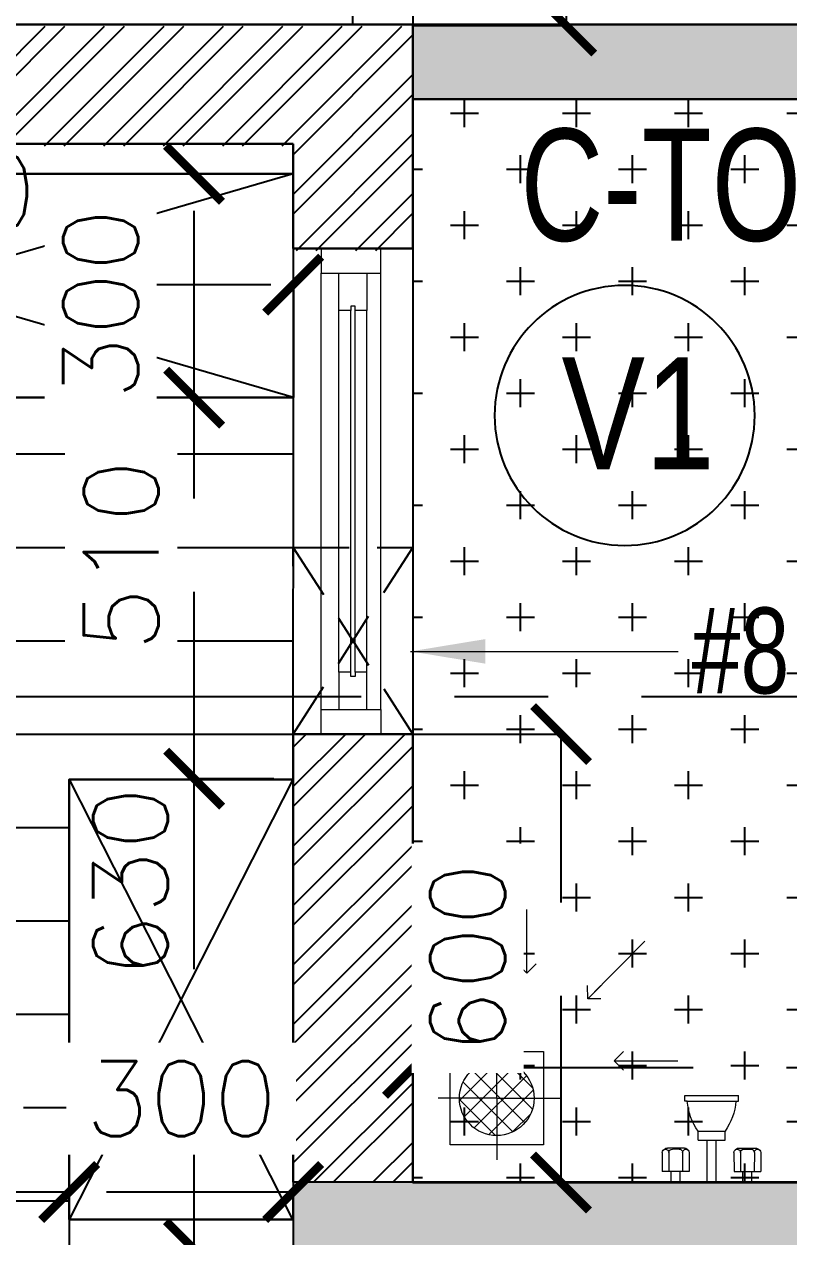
# Model space of a CAD drawing. Header units: millimetres. Extents: x 1180970 to 1231451, y -5737889 to -5695638.
# Drawn here: x 1199922 to 1200945, y -5707923 to -5706300 of the extents above; entities that cross this region are included whole.
import ezdxf
from ezdxf.enums import TextEntityAlignment as Align

# ---------------------------------------------------------------- set-up
doc = ezdxf.new("R2010")
doc.units = ezdxf.units.MM
doc.header["$LTSCALE"] = 1000
doc.header["$MEASUREMENT"] = 0
for name, pattern in [('2BHK-A - BACK$0$AUDIT_D_120904163729-0', [0]), ('2BHK-A - BACK$2$HIDDEN', [0.375, 0.25, -0.125]), ('AUDIT_D_120904163729-0', [0]), ('T8(T9 IS SIMILAR) - GROUND FLOOR - DIMENSION & TEXTING$0$HIDDEN', [0.375, 0.25, -0.125]), ('T8_REFUGE COLUMNS$0$CENTER2', [1.125, 0.75, -0.125, 0.125, -0.125])]:
    doc.linetypes.add(name, pattern=pattern)
doc.layers.get('0').update_dxf_attribs({"linetype": 'AUDIT_D_120904163729-0'})
for name, color, linetype in [('2BHK-A - BACK$0$A-DOOR-FULL', 2, 'Continuous'), ('2BHK-A - BACK$0$A-HATCH -160', 251, '2BHK-A - BACK$0$AUDIT_D_120904163729-0'), ('2BHK-A - BACK$1$A-TOI SUNK 50MM', 8, 'Continuous'), ('2BHK-A - BACK$1$CUT-OUT', 49, 'Continuous'), ('T8(T9 IS SIMILAR) - GROUND FLOOR - DIMENSION & TEXTING$0$A-DIMENSIONS', 2, 'T8(T9 IS SIMILAR) - GROUND FLOOR - DIMENSION & TEXTING$0$HIDDEN'), ('T8(T9 IS SIMILAR) - GROUND FLOOR - DIMENSION & TEXTING$0$a-window-no', 125, 'Continuous'), ('T8_REFUGE COLUMNS$0$A-CENTERLINE', 193, 'T8_REFUGE COLUMNS$0$CENTER2'), ('T8_REFUGE COLUMNS$0$A-RCC COLS', 3, 'Continuous')]:
    doc.layers.add(name, color=color, linetype=linetype)
for name, color, linetype, lineweight in [('2BHK-A - BACK$1$A-WALL- 160', 6, 'Continuous', 30), ('2BHK-A - BACK$1$Ventilator', 5, 'Continuous', 0), ('2BHK-A - BACK$2$a-TOI-fixtures', 251, 'Continuous', 0), ('T8(T9 IS SIMILAR) - GROUND FLOOR - DIMENSION & TEXTING$0$a-Text', 4, 'Continuous', 0), ('T8(T9 IS SIMILAR) - GROUND FLOOR - DIMENSION & TEXTING$0$R0-18-10-2014-T1-1st Podium Floor Plan$0$Text', 2, 'Continuous', 0), ('T8(T9 IS SIMILAR) - GROUND FLOOR$0$D&W', 8, 'Continuous', 25)]:
    doc.layers.add(name, color=color, linetype=linetype, lineweight=lineweight)
doc.layers.add('T8_REFUGE COLUMNS$0$COL-HATCH', color=7, linetype='Continuous', lineweight=25, true_color=0xa3a3a3)
doc.styles.add('2BHK-A - BACK$1$Romans 1', font='romans.shx', dxfattribs={"height": 100})
doc.styles.add('T8(T9 IS SIMILAR) - GROUND FLOOR - DIMENSION & TEXTING$0$ARIAL ARROW', font='swisscl.ttf')
doc.styles.add('T8(T9 IS SIMILAR) - GROUND FLOOR - DIMENSION & TEXTING$0$LODHA STANDERD', font='sanss___.ttf')
doc.styles.add('T8(T9 IS SIMILAR) - GROUND FLOOR - DIMENSION & TEXTING$0$Romans 1', font='romans.shx', dxfattribs={"height": 100})
doc.styles.add('T8(T9 IS SIMILAR) - GROUND FLOOR - DIMENSION & TEXTING$0$Tahoma', font='tahoma.ttf')
doc.dimstyles.new('2BHK-A - BACK$1$ALPINE S', dxfattribs={"dimscale": 0, "dimtxt": 100, "dimasz": 75, "dimexe": 0, "dimexo": 0, "dimgap": 75, "dimtad": 1, "dimdec": 0, "dimzin": 0, "dimdsep": 46, "dimtxsty": '2BHK-A - BACK$1$Romans 1', "dimblk": '2BHK-A - BACK$1$_ArchTick', "dimcen": 0.09, "dimclrd": 256, "dimclre": 256, "dimclrt": 7, "dimadec": 0, "dimazin": 0, "dimtfac": 1, "dimtdec": 0, "dimtofl": 0, "dimtmove": 1, "dimatfit": 0, "dimldrblk": '2BHK-A - BACK$1$_Open90', "dimfxl": 1, "dimtolj": 1, "dimtzin": 0, "dimarcsym": 0})
doc.dimstyles.new('T8(T9 IS SIMILAR) - GROUND FLOOR - DIMENSION & TEXTING$0$ALPINE S', dxfattribs={"dimscale": 0, "dimtxt": 100, "dimasz": 75, "dimexe": 0, "dimexo": 0, "dimgap": 75, "dimtad": 1, "dimdec": 0, "dimzin": 0, "dimdsep": 46, "dimtxsty": 'T8(T9 IS SIMILAR) - GROUND FLOOR - DIMENSION & TEXTING$0$Romans 1', "dimblk": 'T8(T9 IS SIMILAR) - GROUND FLOOR - DIMENSION & TEXTING$0$_ArchTick', "dimcen": 0.09, "dimclrd": 256, "dimclre": 256, "dimclrt": 7, "dimadec": 0, "dimazin": 0, "dimtfac": 1, "dimtdec": 0, "dimtofl": 0, "dimtmove": 1, "dimatfit": 0, "dimldrblk": 'T8(T9 IS SIMILAR) - GROUND FLOOR - DIMENSION & TEXTING$0$_Open90', "dimfxl": 1, "dimtolj": 1, "dimtzin": 0, "dimarcsym": 0})
doc.dimstyles.new('T8(T9 IS SIMILAR) - GROUND FLOOR - DIMENSION & TEXTING$0$SAMATA STD', dxfattribs={"dimtxt": 100, "dimasz": 50, "dimexe": 50, "dimexo": 50, "dimgap": 10, "dimtad": 0, "dimdec": 0, "dimrnd": 5, "dimzin": 0, "dimdsep": 46, "dimtxsty": 'T8(T9 IS SIMILAR) - GROUND FLOOR - DIMENSION & TEXTING$0$Tahoma', "dimblk": 'T8(T9 IS SIMILAR) - GROUND FLOOR - DIMENSION & TEXTING$0$_Origin2', "dimcen": -50, "dimdle": 50, "dimclrd": 7, "dimclre": 7, "dimclrt": 7, "dimadec": 0, "dimazin": 0, "dimtfac": 1, "dimtdec": 0, "dimtmove": 1, "dimatfit": 3, "dimfxl": 150, "dimtfill": 1, "dimtolj": 1, "dimtzin": 0, "dimlwd": -1, "dimlwe": -1, "dimarcsym": 0})

# ---------------------------------------------------------------- blocks, each defined once
blk = doc.blocks.new('*U132')
for points in [[(0, 0), (0, 820), (-30, 820), (-30, 0)], [(-860, 0), (-820, 0), (-820, -30), (-810, -30), (-810, -80), (-860, -80)], [(40, 0), (0, 0), (0, -30), (-10, -30), (-10, -80), (40, -80)]]:
    blk.add_lwpolyline(points, close=True)
at = {"color": 0, "linetype": 'ByBlock', "ltscale": 0.25}
blk.add_arc((1.2, -0.5), 821.2, 92.373, 179.9653, dxfattribs=at)
blk = doc.blocks.new('2BHK-A - BACK$1$V1')
at = {"layer": '2BHK-A - BACK$1$Ventilator'}
for p, q in [((1139453.9, -5700057.1), (1140103.9, -5700057.1)), ((1139453.9, -5700217.1), (1140103.9, -5700217.1))]:
    blk.add_line(p, q, dxfattribs=at)
at = {"layer": '2BHK-A - BACK$1$Ventilator', "color": 8}
for p, q in [((1139486.9, -5700094.6), (1140070.9, -5700094.6)), ((1139536.9, -5700118.3), (1140020.9, -5700118.3)), ((1139536.9, -5700155.8), (1140020.9, -5700155.8)), ((1139486.9, -5700174.6), (1140070.9, -5700174.6))]:
    blk.add_line(p, q, dxfattribs=at)
at = {"layer": '2BHK-A - BACK$1$Ventilator', "color": 5}
for p, q in [((1139536.9, -5700134.1), (1140020.9, -5700134.1)), ((1139536.9, -5700140.1), (1140020.9, -5700140.1))]:
    blk.add_line(p, q, dxfattribs=at)
at = {"layer": '2BHK-A - BACK$1$Ventilator', "color": 4}
for points in [[(1139453.9, -5700094.6), (1139486.9, -5700094.6), (1139486.9, -5700174.6), (1139453.9, -5700174.6)], [(1140103.9, -5700094.6), (1140070.9, -5700094.6), (1140070.9, -5700174.6), (1140103.9, -5700174.6)], [(1139536.9, -5700134.1), (1139536.9, -5700118.3), (1139486.9, -5700118.3), (1139486.9, -5700155.8), (1139536.9, -5700155.8), (1139536.9, -5700140.1), (1139530.9, -5700140.1), (1139530.9, -5700134.1)], [(1140020.9, -5700134.1), (1140020.9, -5700118.3), (1140070.9, -5700118.3), (1140070.9, -5700155.8), (1140020.9, -5700155.8), (1140020.9, -5700140.1), (1140026.9, -5700140.1), (1140026.9, -5700134.1)]]:
    blk.add_lwpolyline(points, close=True, dxfattribs=at)
blk = doc.blocks.new('2BHK-A - BACK$1$Type-A-First Floor Plan-bottom-up$0$FLOOR TRAP-flat-6')
at = {"layer": '2BHK-A - BACK$2$a-TOI-fixtures'}
h = blk.add_hatch(dxfattribs=at)
h.set_pattern_fill('ACET-2D-_USER', color=256, scale=20, angle=45, style=0, double=1, pattern_type=0)
h.set_pattern_definition([(45, (-789896.981, 5385770.066), (-14.142135624, 14.142135624), []), (135, (-789896.981, 5385770.066), (-14.142135624, -14.142135624), [])])
edge = h.paths.add_edge_path()
edge.add_arc((150, 150), 50, 0, 360)
for q in [(150, 228.6), (67.6, 150), (237.4, 150), (150, 63.6)]:
    blk.add_line((150, 150), q, dxfattribs=at)
blk.add_lwpolyline([(87.5, 212.5), (212.5, 212.5), (212.5, 87.5), (87.5, 87.5)], close=True, dxfattribs=at)
blk.add_circle((150, 150), 50, dxfattribs=at)
blk = doc.blocks.new('2BHK-A - BACK$1$_ArchTick')
at = {"color": 0, "linetype": 'ByBlock', "const_width": 0.15}
blk.add_lwpolyline([(-0.5, -0.5), (0.5, 0.5)], dxfattribs=at)
blk = doc.blocks.new('2BHK-A - BACK$1$_Open90')
at = {"color": 0, "linetype": 'ByBlock', "lineweight": -2}
for p, q in [((0, 0), (-1, 0)), ((-0.5, 0.5), (0, 0)), ((0, 0), (-0.5, -0.5))]:
    blk.add_line(p, q, dxfattribs=at)
blk = doc.blocks.new('2BHK-A - BACK$1$SH-flat-2')
at = {"color": 0}
for p, q in [((14.6, 30), (14.7, 66)), ((39.9, 65.9), (14.7, 66)), ((0.1, 54), (14.6, 54)), ((39.8, 57.2), (14.6, 57.2)), ((44.6, 43), (44.6, 52.2)), ((45.9, 36.2), (45.9, 59)), ((0.1, 42), (14.6, 42)), ((39.7, 38.7), (14.5, 38.7)), ((43.4, 31.6), (44.7, 33.1)), ((108.5, 35.8), (116.3, 35.8)), ((108.5, 32.4), (108.5, 35.8)), ((116.2, -36.2), (116.3, 35.8)), ((39.8, 29.9), (14.6, 30)), ((56.2, -18.1), (56.3, 17.9)), ((56.3, 17.9), (68.3, 17.9)), ((68.2, -18.1), (68.3, 17.9)), ((108.4, -32.8), (108.5, 32.4)), ((0, -6), (0, 6)), ((0, 6), (56.3, 5.9)), ((0, -6), (56.3, -6.1)), ((14.5, -30), (14.4, -66)), ((39.7, -30.1), (14.5, -30)), ((43.3, -31.7), (44.6, -33.3)), ((56.2, -18.1), (68.2, -18.1)), ((-0.1, -42), (14.4, -42)), ((39.6, -38.8), (14.4, -38.8)), ((44.4, -43.2), (44.4, -52.4)), ((45.7, -36.4), (45.7, -59.2)), ((108.4, -32.8), (108.4, -36.2)), ((108.4, -36.2), (116.2, -36.2)), ((-0.1, -54), (14.4, -54)), ((39.5, -57.3), (14.3, -57.3)), ((39.6, -66.1), (14.4, -66))]:
    blk.add_line(p, q, dxfattribs=at)
for centre, radius, start, end in [((39.9, 61.1), 4.8, 359.8776, 89.8776), ((39.8, 62), 4.8, 269.8776, 359.8776), ((39.8, 52.2), 4.8, 359.8776, 89.8776), ((41.1, 59), 4.8, 359.8776, 46.4449), ((39.8, 43.5), 4.8, 269.8776, 359.8776), ((39.7, 33.9), 4.8, 359.8776, 89.8776), ((39.8, 34.7), 4.8, 269.8776, 359.8776), ((41.1, 36.2), 4.8, 319.2258, 359.8776), ((114.8, -47.9), 80.5, 94.4595, 125.2375), ((39.7, -34.9), 4.8, 359.8776, 89.8776), ((115, 47.4), 80.5, 234.5177, 265.2957), ((39.6, -34), 4.8, 269.8776, 359.8776), ((39.6, -43.6), 4.8, 359.8776, 89.8776), ((40.9, -36.4), 4.8, 359.8776, 40.5294), ((39.5, -52.4), 4.8, 269.8776, 359.8776), ((39.5, -62.1), 4.8, 359.8776, 89.8776), ((39.6, -61.3), 4.8, 269.8776, 359.8776), ((40.9, -59.2), 4.8, 313.3103, 359.8776)]:
    blk.add_arc(centre, radius, start, end, dxfattribs=at)
blk = doc.blocks.new('T8_REFUGE COLUMNS')
at = {"layer": 'T8_REFUGE COLUMNS$0$COL-HATCH', "linetype": 'ByBlock'}
h = blk.add_hatch(color=256, dxfattribs=at)
h.dxf.hatch_style = 1
h.paths.add_polyline_path([(1200282, -5708099.9), (1201792, -5708099.9), (1201792, -5707849.9), (1200282, -5707849.9)])
at = {"layer": 'T8_REFUGE COLUMNS$0$A-CENTERLINE'}
blk.add_line((1217248.2, -5707199.9), (1182156.9, -5707199.9), dxfattribs=at)
at = {"layer": 'T8_REFUGE COLUMNS$0$A-RCC COLS', "linetype": 'ByBlock'}
blk.add_lwpolyline([(1200282, -5708099.9), (1201792, -5708099.9), (1201792, -5707849.9), (1200282, -5707849.9)], close=True, dxfattribs=at)
blk = doc.blocks.new('T8(T9 IS SIMILAR) - GROUND FLOOR - DIMENSION & TEXTING$0$_ArchTick')
at = {"color": 0, "linetype": 'ByBlock', "const_width": 0.15}
blk.add_lwpolyline([(-0.5, -0.5), (0.5, 0.5)], dxfattribs=at)
blk = doc.blocks.new('*D665')
at = {"layer": 'T8(T9 IS SIMILAR) - GROUND FLOOR - DIMENSION & TEXTING$0$A-DIMENSIONS', "linetype": 'T8(T9 IS SIMILAR) - GROUND FLOOR - DIMENSION & TEXTING$0$HIDDEN', "lineweight": -2, "transparency": 16777216}
for p, q in [((1199252.4, -5706571.4), (1199252.4, -5706648.2)), ((1200282.2, -5706571.4), (1200282.2, -5706648.2))]:
    blk.add_line(p, q, dxfattribs=at)
at = {"layer": 'T8(T9 IS SIMILAR) - GROUND FLOOR - DIMENSION & TEXTING$0$A-DIMENSIONS', "lineweight": -2, "transparency": 16777216}
blk.add_line((1199252.4, -5706648.2), (1200282.2, -5706648.2), dxfattribs=at)
at = {"layer": 'T8(T9 IS SIMILAR) - GROUND FLOOR - DIMENSION & TEXTING$0$A-DIMENSIONS', "linetype": 'ByBlock', "lineweight": -2, "transparency": 16777216, "xscale": 75, "yscale": 75, "zscale": 75, "rotation": 180}
blk.add_blockref('T8(T9 IS SIMILAR) - GROUND FLOOR - DIMENSION & TEXTING$0$_ArchTick', (1199252.4, -5706648.2), dxfattribs=at)
at = {"layer": 'T8(T9 IS SIMILAR) - GROUND FLOOR - DIMENSION & TEXTING$0$A-DIMENSIONS', "linetype": 'ByBlock', "lineweight": -2, "transparency": 16777216, "xscale": 75, "yscale": 75, "zscale": 75}
blk.add_blockref('T8(T9 IS SIMILAR) - GROUND FLOOR - DIMENSION & TEXTING$0$_ArchTick', (1200282.2, -5706648.2), dxfattribs=at)
at = {"layer": 'T8(T9 IS SIMILAR) - GROUND FLOOR - DIMENSION & TEXTING$0$A-DIMENSIONS', "color": 7, "linetype": 'ByBlock', "transparency": 16777216, "insert": (1199767.3, -5706523.2), "char_height": 100, "attachment_point": 5, "style": 'T8(T9 IS SIMILAR) - GROUND FLOOR - DIMENSION & TEXTING$0$Romans 1'}
blk.add_mtext('\\A1;1030', dxfattribs=at)
blk = doc.blocks.new('T8(T9 IS SIMILAR) - GROUND FLOOR - DIMENSION & TEXTING$0$_Open90')
at = {"color": 0, "linetype": 'ByBlock', "lineweight": -2}
for p, q in [((-0.5, 0.5), (0, 0)), ((0, 0), (-1, 0)), ((0, 0), (-0.5, -0.5))]:
    blk.add_line(p, q, dxfattribs=at)
blk = doc.blocks.new('*D667')
at = {"layer": 'T8(T9 IS SIMILAR) - GROUND FLOOR - DIMENSION & TEXTING$0$A-DIMENSIONS', "linetype": 'T8(T9 IS SIMILAR) - GROUND FLOOR - DIMENSION & TEXTING$0$HIDDEN', "lineweight": -2, "transparency": 16777216}
for p, q in [((1200442.2, -5705301.3), (1200647.5, -5705301.3)), ((1200442.2, -5706301.3), (1200647.5, -5706301.3))]:
    blk.add_line(p, q, dxfattribs=at)
at = {"layer": 'T8(T9 IS SIMILAR) - GROUND FLOOR - DIMENSION & TEXTING$0$A-DIMENSIONS', "lineweight": -2, "transparency": 16777216}
blk.add_line((1200647.5, -5705301.3), (1200647.5, -5706301.3), dxfattribs=at)
at = {"layer": 'T8(T9 IS SIMILAR) - GROUND FLOOR - DIMENSION & TEXTING$0$A-DIMENSIONS', "linetype": 'ByBlock', "lineweight": -2, "transparency": 16777216, "xscale": 75, "yscale": 75, "zscale": 75}
for p, rotation in [((1200647.5, -5705301.3), 90), ((1200647.5, -5706301.3), 270)]:
    blk.add_blockref('T8(T9 IS SIMILAR) - GROUND FLOOR - DIMENSION & TEXTING$0$_ArchTick', p, dxfattribs=dict(at, rotation=rotation))
at = {"layer": 'T8(T9 IS SIMILAR) - GROUND FLOOR - DIMENSION & TEXTING$0$A-DIMENSIONS', "color": 7, "linetype": 'ByBlock', "transparency": 16777216, "insert": (1200522.5, -5705801.3), "char_height": 100, "attachment_point": 5, "rotation": 90, "style": 'T8(T9 IS SIMILAR) - GROUND FLOOR - DIMENSION & TEXTING$0$Romans 1'}
blk.add_mtext('\\A1;1000', dxfattribs=at)
blk = doc.blocks.new('*D594')
at = {"layer": 'T8(T9 IS SIMILAR) - GROUND FLOOR - DIMENSION & TEXTING$0$A-DIMENSIONS', "linetype": 'T8(T9 IS SIMILAR) - GROUND FLOOR - DIMENSION & TEXTING$0$HIDDEN', "lineweight": -2, "transparency": 16777216}
for p, q in [((1200442.5, -5707601.9), (1200442.5, -5707696.7)), ((1202692.3, -5707601.9), (1202692.3, -5707696.7))]:
    blk.add_line(p, q, dxfattribs=at)
at = {"layer": 'T8(T9 IS SIMILAR) - GROUND FLOOR - DIMENSION & TEXTING$0$A-DIMENSIONS', "lineweight": -2, "transparency": 16777216}
blk.add_line((1202692.3, -5707696.7), (1200442.5, -5707696.7), dxfattribs=at)
at = {"layer": 'T8(T9 IS SIMILAR) - GROUND FLOOR - DIMENSION & TEXTING$0$A-DIMENSIONS', "linetype": 'ByBlock', "lineweight": -2, "transparency": 16777216, "xscale": 75, "yscale": 75, "zscale": 75, "rotation": 180}
blk.add_blockref('T8(T9 IS SIMILAR) - GROUND FLOOR - DIMENSION & TEXTING$0$_ArchTick', (1200442.5, -5707696.7), dxfattribs=at)
at = {"layer": 'T8(T9 IS SIMILAR) - GROUND FLOOR - DIMENSION & TEXTING$0$A-DIMENSIONS', "linetype": 'ByBlock', "lineweight": -2, "transparency": 16777216, "xscale": 75, "yscale": 75, "zscale": 75}
blk.add_blockref('T8(T9 IS SIMILAR) - GROUND FLOOR - DIMENSION & TEXTING$0$_ArchTick', (1202692.3, -5707696.7), dxfattribs=at)
at = {"layer": 'T8(T9 IS SIMILAR) - GROUND FLOOR - DIMENSION & TEXTING$0$A-DIMENSIONS', "color": 7, "linetype": 'ByBlock', "transparency": 16777216, "insert": (1201567.4, -5707571.7), "char_height": 100, "attachment_point": 5, "style": 'T8(T9 IS SIMILAR) - GROUND FLOOR - DIMENSION & TEXTING$0$Romans 1'}
blk.add_mtext('\\A1;2250', dxfattribs=at)
blk = doc.blocks.new('T8(T9 IS SIMILAR) - GROUND FLOOR - DIMENSION & TEXTING$0$WINDOW TAG')
at = {"layer": 'T8(T9 IS SIMILAR) - GROUND FLOOR - DIMENSION & TEXTING$0$a-window-no'}
blk.add_circle((0, 0), 174.1, dxfattribs=at)
at = {"layer": 'T8(T9 IS SIMILAR) - GROUND FLOOR - DIMENSION & TEXTING$0$a-window-no', "style": 'T8(T9 IS SIMILAR) - GROUND FLOOR - DIMENSION & TEXTING$0$LODHA STANDERD'}
blk.add_attdef('WINDOW', text='', height=150, dxfattribs=at).set_placement((11.3, 2.8), align=Align.MIDDLE_CENTER)
blk = doc.blocks.new('*D400')
at = {"layer": 'T8(T9 IS SIMILAR) - GROUND FLOOR - DIMENSION & TEXTING$0$A-DIMENSIONS', "linetype": 'T8(T9 IS SIMILAR) - GROUND FLOOR - DIMENSION & TEXTING$0$HIDDEN', "lineweight": -2, "transparency": 16777216}
for p, q in [((1200256.4, -5707309.6), (1200149.5, -5707309.6)), ((1200282.1, -5707939.6), (1200149.5, -5707939.6))]:
    blk.add_line(p, q, dxfattribs=at)
at = {"layer": 'T8(T9 IS SIMILAR) - GROUND FLOOR - DIMENSION & TEXTING$0$A-DIMENSIONS', "lineweight": -2, "transparency": 16777216}
blk.add_line((1200149.5, -5707939.6), (1200149.5, -5707309.6), dxfattribs=at)
at = {"layer": 'T8(T9 IS SIMILAR) - GROUND FLOOR - DIMENSION & TEXTING$0$A-DIMENSIONS', "linetype": 'ByBlock', "lineweight": -2, "transparency": 16777216, "xscale": 75, "yscale": 75, "zscale": 75}
for p, rotation in [((1200149.5, -5707309.6), 90), ((1200149.5, -5707939.6), 270)]:
    blk.add_blockref('T8(T9 IS SIMILAR) - GROUND FLOOR - DIMENSION & TEXTING$0$_ArchTick', p, dxfattribs=dict(at, rotation=rotation))
at = {"layer": 'T8(T9 IS SIMILAR) - GROUND FLOOR - DIMENSION & TEXTING$0$A-DIMENSIONS', "color": 7, "linetype": 'ByBlock', "transparency": 16777216, "insert": (1200064.5, -5707448.4), "char_height": 100, "attachment_point": 5, "rotation": 90, "style": 'T8(T9 IS SIMILAR) - GROUND FLOOR - DIMENSION & TEXTING$0$Romans 1'}
blk.add_mtext('\\A1;630', dxfattribs=at)
blk = doc.blocks.new('*D401')
at = {"layer": 'T8(T9 IS SIMILAR) - GROUND FLOOR - DIMENSION & TEXTING$0$A-DIMENSIONS', "linetype": 'T8(T9 IS SIMILAR) - GROUND FLOOR - DIMENSION & TEXTING$0$HIDDEN', "lineweight": -2, "transparency": 16777216}
for p, q in [((1200256.4, -5706799.5), (1200149.5, -5706799.5)), ((1200256.4, -5707309.6), (1200149.5, -5707309.6))]:
    blk.add_line(p, q, dxfattribs=at)
at = {"layer": 'T8(T9 IS SIMILAR) - GROUND FLOOR - DIMENSION & TEXTING$0$A-DIMENSIONS', "lineweight": -2, "transparency": 16777216}
blk.add_line((1200149.5, -5707309.6), (1200149.5, -5706799.5), dxfattribs=at)
at = {"layer": 'T8(T9 IS SIMILAR) - GROUND FLOOR - DIMENSION & TEXTING$0$A-DIMENSIONS', "linetype": 'ByBlock', "lineweight": -2, "transparency": 16777216, "xscale": 75, "yscale": 75, "zscale": 75}
for p, rotation in [((1200149.5, -5706799.5), 90), ((1200149.5, -5707309.6), 270)]:
    blk.add_blockref('T8(T9 IS SIMILAR) - GROUND FLOOR - DIMENSION & TEXTING$0$_ArchTick', p, dxfattribs=dict(at, rotation=rotation))
at = {"layer": 'T8(T9 IS SIMILAR) - GROUND FLOOR - DIMENSION & TEXTING$0$A-DIMENSIONS', "color": 7, "linetype": 'ByBlock', "transparency": 16777216, "insert": (1200051.9, -5707010.5), "char_height": 100, "attachment_point": 5, "rotation": 90, "style": 'T8(T9 IS SIMILAR) - GROUND FLOOR - DIMENSION & TEXTING$0$Romans 1', "bg_fill": 3, "box_fill_scale": 1.25, "bg_fill_color": 256, "bg_fill_true_color": 13158600, "bg_fill_transparency": 0}
blk.add_mtext('\\A1;510', dxfattribs=at)
blk = doc.blocks.new('*D402')
at = {"layer": 'T8(T9 IS SIMILAR) - GROUND FLOOR - DIMENSION & TEXTING$0$A-DIMENSIONS', "linetype": 'T8(T9 IS SIMILAR) - GROUND FLOOR - DIMENSION & TEXTING$0$HIDDEN', "lineweight": -2, "transparency": 16777216}
for p, q in [((1200256.4, -5706499.9), (1200149.5, -5706499.9)), ((1200256.4, -5706799.5), (1200149.5, -5706799.5))]:
    blk.add_line(p, q, dxfattribs=at)
at = {"layer": 'T8(T9 IS SIMILAR) - GROUND FLOOR - DIMENSION & TEXTING$0$A-DIMENSIONS', "lineweight": -2, "transparency": 16777216}
blk.add_line((1200149.5, -5706799.5), (1200149.5, -5706499.9), dxfattribs=at)
at = {"layer": 'T8(T9 IS SIMILAR) - GROUND FLOOR - DIMENSION & TEXTING$0$A-DIMENSIONS', "color": 7, "linetype": 'ByBlock', "transparency": 16777216, "insert": (1200024.5, -5706674.2), "char_height": 100, "attachment_point": 5, "rotation": 90, "style": 'T8(T9 IS SIMILAR) - GROUND FLOOR - DIMENSION & TEXTING$0$Romans 1', "bg_fill": 3, "box_fill_scale": 1.25, "bg_fill_color": 256, "bg_fill_true_color": 13158600, "bg_fill_transparency": 0}
blk.add_mtext('\\A1;300', dxfattribs=at)
at = {"layer": 'T8(T9 IS SIMILAR) - GROUND FLOOR - DIMENSION & TEXTING$0$A-DIMENSIONS', "linetype": 'ByBlock', "lineweight": -2, "transparency": 16777216, "xscale": 75, "yscale": 75, "zscale": 75}
for p, rotation in [((1200149.5, -5706499.9), 90), ((1200149.5, -5706799.5), 270)]:
    blk.add_blockref('T8(T9 IS SIMILAR) - GROUND FLOOR - DIMENSION & TEXTING$0$_ArchTick', p, dxfattribs=dict(at, rotation=rotation))
blk = doc.blocks.new('*D403')
at = {"layer": 'T8(T9 IS SIMILAR) - GROUND FLOOR - DIMENSION & TEXTING$0$A-DIMENSIONS', "linetype": 'T8(T9 IS SIMILAR) - GROUND FLOOR - DIMENSION & TEXTING$0$HIDDEN', "lineweight": -2, "transparency": 16777216}
for p, q in [((1199982.3, -5707898.8), (1199982.3, -5707863)), ((1200282.2, -5707898.8), (1200282.2, -5707863))]:
    blk.add_line(p, q, dxfattribs=at)
at = {"layer": 'T8(T9 IS SIMILAR) - GROUND FLOOR - DIMENSION & TEXTING$0$A-DIMENSIONS', "lineweight": -2, "transparency": 16777216}
blk.add_line((1200282.2, -5707863), (1199982.3, -5707863), dxfattribs=at)
at = {"layer": 'T8(T9 IS SIMILAR) - GROUND FLOOR - DIMENSION & TEXTING$0$A-DIMENSIONS', "color": 7, "linetype": 'ByBlock', "transparency": 16777216, "insert": (1200132.3, -5707738), "char_height": 100, "attachment_point": 5, "style": 'T8(T9 IS SIMILAR) - GROUND FLOOR - DIMENSION & TEXTING$0$Romans 1', "bg_fill": 3, "box_fill_scale": 1.25, "bg_fill_color": 256, "bg_fill_true_color": 13158600, "bg_fill_transparency": 0}
blk.add_mtext('\\A1;300', dxfattribs=at)
at = {"layer": 'T8(T9 IS SIMILAR) - GROUND FLOOR - DIMENSION & TEXTING$0$A-DIMENSIONS', "linetype": 'ByBlock', "lineweight": -2, "transparency": 16777216, "xscale": 75, "yscale": 75, "zscale": 75, "rotation": 180}
blk.add_blockref('T8(T9 IS SIMILAR) - GROUND FLOOR - DIMENSION & TEXTING$0$_ArchTick', (1199982.3, -5707863), dxfattribs=at)
at = {"layer": 'T8(T9 IS SIMILAR) - GROUND FLOOR - DIMENSION & TEXTING$0$A-DIMENSIONS', "linetype": 'ByBlock', "lineweight": -2, "transparency": 16777216, "xscale": 75, "yscale": 75, "zscale": 75}
blk.add_blockref('T8(T9 IS SIMILAR) - GROUND FLOOR - DIMENSION & TEXTING$0$_ArchTick', (1200282.2, -5707863), dxfattribs=at)
blk = doc.blocks.new('*D404')
at = {"layer": 'T8(T9 IS SIMILAR) - GROUND FLOOR - DIMENSION & TEXTING$0$A-DIMENSIONS', "linetype": 'T8(T9 IS SIMILAR) - GROUND FLOOR - DIMENSION & TEXTING$0$HIDDEN', "lineweight": -2, "transparency": 16777216}
for p, q in [((1199552.3, -5707899.4), (1199552.3, -5707863)), ((1199982.3, -5707898.8), (1199982.3, -5707863))]:
    blk.add_line(p, q, dxfattribs=at)
at = {"layer": 'T8(T9 IS SIMILAR) - GROUND FLOOR - DIMENSION & TEXTING$0$A-DIMENSIONS', "lineweight": -2, "transparency": 16777216}
blk.add_line((1199982.3, -5707863), (1199552.3, -5707863), dxfattribs=at)
at = {"layer": 'T8(T9 IS SIMILAR) - GROUND FLOOR - DIMENSION & TEXTING$0$A-DIMENSIONS', "linetype": 'ByBlock', "lineweight": -2, "transparency": 16777216, "xscale": 75, "yscale": 75, "zscale": 75, "rotation": 180}
blk.add_blockref('T8(T9 IS SIMILAR) - GROUND FLOOR - DIMENSION & TEXTING$0$_ArchTick', (1199552.3, -5707863), dxfattribs=at)
at = {"layer": 'T8(T9 IS SIMILAR) - GROUND FLOOR - DIMENSION & TEXTING$0$A-DIMENSIONS', "linetype": 'ByBlock', "lineweight": -2, "transparency": 16777216, "xscale": 75, "yscale": 75, "zscale": 75}
blk.add_blockref('T8(T9 IS SIMILAR) - GROUND FLOOR - DIMENSION & TEXTING$0$_ArchTick', (1199982.3, -5707863), dxfattribs=at)
at = {"layer": 'T8(T9 IS SIMILAR) - GROUND FLOOR - DIMENSION & TEXTING$0$A-DIMENSIONS', "color": 7, "linetype": 'ByBlock', "transparency": 16777216, "insert": (1199767.3, -5707738), "char_height": 100, "attachment_point": 5, "style": 'T8(T9 IS SIMILAR) - GROUND FLOOR - DIMENSION & TEXTING$0$Romans 1', "bg_fill": 3, "box_fill_scale": 1.25, "bg_fill_color": 256, "bg_fill_true_color": 13158600, "bg_fill_transparency": 0}
blk.add_mtext('\\A1;430', dxfattribs=at)
blk = doc.blocks.new('*D406')
at = {"layer": 'T8(T9 IS SIMILAR) - GROUND FLOOR - DIMENSION & TEXTING$0$A-DIMENSIONS', "linetype": 'T8(T9 IS SIMILAR) - GROUND FLOOR - DIMENSION & TEXTING$0$HIDDEN', "lineweight": -2, "transparency": 16777216}
for p, q in [((1200442.1, -5707249.9), (1200640.7, -5707249.9)), ((1200442.1, -5707850.3), (1200640.7, -5707850.3))]:
    blk.add_line(p, q, dxfattribs=at)
at = {"layer": 'T8(T9 IS SIMILAR) - GROUND FLOOR - DIMENSION & TEXTING$0$A-DIMENSIONS', "lineweight": -2, "transparency": 16777216}
blk.add_line((1200640.7, -5707850.3), (1200640.7, -5707249.9), dxfattribs=at)
at = {"layer": 'T8(T9 IS SIMILAR) - GROUND FLOOR - DIMENSION & TEXTING$0$A-DIMENSIONS', "linetype": 'ByBlock', "lineweight": -2, "transparency": 16777216, "xscale": 75, "yscale": 75, "zscale": 75}
for p, rotation in [((1200640.7, -5707249.9), 90), ((1200640.7, -5707850.3), 270)]:
    blk.add_blockref('T8(T9 IS SIMILAR) - GROUND FLOOR - DIMENSION & TEXTING$0$_ArchTick', p, dxfattribs=dict(at, rotation=rotation))
at = {"layer": 'T8(T9 IS SIMILAR) - GROUND FLOOR - DIMENSION & TEXTING$0$A-DIMENSIONS', "color": 7, "linetype": 'ByBlock', "transparency": 16777216, "insert": (1200515.7, -5707550.1), "char_height": 100, "attachment_point": 5, "rotation": 90, "style": 'T8(T9 IS SIMILAR) - GROUND FLOOR - DIMENSION & TEXTING$0$Romans 1', "bg_fill": 3, "box_fill_scale": 1.25, "bg_fill_color": 256, "bg_fill_true_color": 13158600, "bg_fill_transparency": 0}
blk.add_mtext('\\A1;600', dxfattribs=at)
blk = doc.blocks.new('T8(T9 IS SIMILAR) - GROUND FLOOR - DIMENSION & TEXTING$0$_Origin2')
at = {"color": 0, "linetype": 'ByBlock', "lineweight": -2}
blk.add_line((-0.5, 0), (-1, 0), dxfattribs=at)
for radius in [0.5, 0.25]:
    blk.add_circle((0, 0), radius, dxfattribs=at)
blk = doc.blocks.new('2BHK-A - BACK$1$A$C1DA736AB')
at = {"color": 0, "linetype": 'ByBlock'}
for points in [[(117, 0.4, 0), (202.3, 0.4, 0)], [(81.7, -82.8, 0), (158.2, -159.9, 0)], [(0.4, -117, 0), (0.4, -202.3, 0)]]:
    blk.add_leader(points, dimstyle='2BHK-A - BACK$1$ALPINE S', override={"dimscale": 1, "dimasz": 25, "dimtad": 0, "dimfxl": 5, "dimtfill": 1, "dimarcsym": 1}, dxfattribs=at)
blk = doc.blocks.new('2BHK-A - BACK')
at = {"layer": '2BHK-A - BACK$0$A-HATCH -160', "linetype": 'ByBlock'}
h = blk.add_hatch(dxfattribs=at)
h.set_pattern_fill('ZIGZAG', color=256, scale=250)
h.set_pattern_definition([(9e-15, (-0.22, 0.45), (31.25, 31.25), [31.25, -31.25]), (90, (31.03, 0.45), (-31.25, 31.25), [31.25, -31.25])])
h.paths.add_polyline_path([(1196642.1, -5706299.9), (1198342.2, -5706299.9), (1198342.2, -5706399.9), (1196642.1, -5706399.9)])
h.paths.add_polyline_path([(1199382.6, -5705299.9), (1199382.6, -5705199.9), (1201592.2, -5705199.9), (1201592.2, -5705299.9), (1200442.1, -5705299.9), (1200442.1, -5705399.9), (1200342.1, -5705399.9), (1200342.1, -5705299.9)])
h.paths.add_polyline_path([(1200442.1, -5706399.9), (1201341.8, -5706399.9), (1201341.8, -5706299.9), (1200442.1, -5706299.9)])
h.paths.add_polyline_path([(1202091.8, -5706299.9), (1202691.8, -5706299.9), (1202691.8, -5706399.9), (1202091.8, -5706399.9)])
h.paths.add_polyline_path([(1204892.1, -5708749.5), (1204992.1, -5708749.5), (1204992.1, -5707999.9), (1204892.1, -5707999.9)])
h.paths.add_polyline_path([(1204892.1, -5709649.5), (1204992.1, -5709649.5), (1204992.1, -5710549.5), (1204892.1, -5710549.5)])
h.paths.add_polyline_path([(1200142, -5708600.5), (1200257, -5708600.5), (1200257.1, -5708700.5), (1200042, -5708700.5), (1200042, -5708099.9), (1200142, -5708099.9)])
h.paths.add_polyline_path([(1202792.1, -5701189.9), (1203427.1, -5701189.9), (1203427.1, -5701089.9), (1202792.1, -5701089.9)])
h = blk.add_hatch(dxfattribs=at)
h.set_pattern_fill('ANSI32', color=256, scale=150)
h.set_pattern_definition([(45, (-0.03, -2.55), (-39.77475644, 39.77475644), []), (45, (26.484, -2.55), (-39.77475644, 39.77475644), [])])
h.paths.add_polyline_path([(1200282, -5708099.9), (1200042, -5708099.6), (1200042, -5707939.6), (1200282, -5707939.6)])
h.paths.add_polyline_path([(1199092.1, -5706602.4), (1199092.1, -5706302.4), (1200442, -5706302.4), (1200442, -5706602.4), (1200282, -5706602.4), (1200282, -5706462.4), (1199252.1, -5706462.4), (1199252.1, -5706602.4)])
h = blk.add_hatch(dxfattribs=at)
h.set_pattern_fill('ANSI32', color=256, scale=150)
h.paths.add_polyline_path([(1200282.1, -5707249.9), (1200442.1, -5707249.9), (1200442.1, -5707849.9), (1200282.1, -5707849.9)])
at = {"layer": '2BHK-A - BACK$1$A-TOI SUNK 50MM'}
h = blk.add_hatch(dxfattribs=at)
h.set_pattern_fill('CROSS', color=256, scale=300, style=0)
h.set_pattern_definition([(9e-15, (54492.616, 14881.46), (75, 75), [37.5, -112.5]), (90, (54511.366, 14862.71), (-75, 75), [37.5, -112.5])])
h.paths.add_polyline_path([(1196642.1, -5706399.9), (1199092.2, -5706399.9), (1199092.2, -5707849.9), (1196642.1, -5707849.9)])
h.paths.add_polyline_path([(1202691.8, -5706399.9), (1200442.1, -5706399.9), (1200442.1, -5707850.3), (1202692.3, -5707850.3)])
at = {"layer": '2BHK-A - BACK$1$CUT-OUT', "linetype": 'ByBlock'}
h = blk.add_hatch(dxfattribs=at)
h.set_pattern_fill('ANSI31', color=256, scale=1000, angle=135)
h.paths.add_polyline_path([(1199252.4, -5706799.4), (1200282.3, -5706799.4), (1200281.5, -5707310.5), (1199982.3, -5707310.5), (1199982.3, -5707940), (1199552.4, -5707940), (1199551.6, -5707310.5), (1199252.4, -5707310.5)])
at = {"linetype": '2BHK-A - BACK$2$HIDDEN', "ltscale": 0.3}
for p, q in [((1200282.1, -5706999.9, 0.6), (1200442.1, -5707249.9)), ((1200282.1, -5707250), (1200442.1, -5706999.9, 0.6))]:
    blk.add_line(p, q, dxfattribs=at)
blk.add_lwpolyline([(1200442.1, -5706999.9), (1200442.1, -5707249.9), (1200282.1, -5707249.9), (1200282.1, -5706999.9)], close=True, dxfattribs=at)
at = {"layer": '2BHK-A - BACK$1$A-TOI SUNK 50MM'}
blk.add_lwpolyline([(1202691.8, -5706399.9), (1200442.1, -5706399.9), (1200442.1, -5707850.3), (1202692.3, -5707850.3)], close=True, dxfattribs=at)
at = {"layer": '2BHK-A - BACK$1$A-WALL- 160', "linetype": 'ByBlock'}
for p, q in [((1199092.2, -5706299.9), (1200442.1, -5706299.9)), ((1200282.1, -5706299.9), (1201341.8, -5706299.9)), ((1200442.1, -5706299.9), (1200442.1, -5706599.9)), ((1200442.1, -5706399.9), (1201341.8, -5706399.9)), ((1199252.2, -5706459.9), (1200282.1, -5706459.9)), ((1200282.1, -5706459.9), (1200282.1, -5706599.9)), ((1200282.1, -5706599.9), (1200442.1, -5706599.9)), ((1200282.1, -5707249.9), (1200442.1, -5707249.9)), ((1200282.1, -5707249.9), (1200282.1, -5707849.9)), ((1200442.1, -5707249.9), (1200442.1, -5707849.9))]:
    blk.add_line(p, q, dxfattribs=at)
at = {"layer": '2BHK-A - BACK$1$CUT-OUT'}
for p, q in [((1199252.4, -5706499.4), (1200282.3, -5706499.4)), ((1199982.4, -5707899.9, 1.3), (1200282, -5707899.9))]:
    blk.add_line(p, q, dxfattribs=at)
for points in [[(1199251.7, -5706799.4), (1200282.3, -5706499.4)], [(1200282.5, -5706799.4), (1199252.4, -5706499.4)]]:
    blk.add_lwpolyline(points, dxfattribs=at)
blk.add_lwpolyline([(1199252.2, -5706499.9), (1200282.3, -5706499.9), (1200282.4, -5706799.4), (1199252.3, -5706799.4)], close=True, dxfattribs=at)
at = {"layer": '2BHK-A - BACK$1$CUT-OUT', "elevation": 0.6}
for points in [[(1199252.4, -5706799.4), (1200282.3, -5706799.4), (1200281.5, -5707310.5), (1199982.3, -5707310.5), (1199982.3, -5707940), (1199552.4, -5707940), (1199551.6, -5707310.5), (1199252.4, -5707310.5)], [(1199982.3, -5707310.5), (1200282.1, -5707310.5), (1200282.1, -5707899.9), (1199982.3, -5707899.9)]]:
    blk.add_lwpolyline(points, close=True, dxfattribs=at)
at = {"layer": '2BHK-A - BACK$1$CUT-OUT', "elevation": 1.3}
for points in [[(1199982.3, -5707310.5), (1200281.4, -5707899.9)], [(1200281.5, -5707310.5), (1199982.4, -5707899.9)]]:
    blk.add_lwpolyline(points, dxfattribs=at)
at = {"layer": '2BHK-A - BACK$0$A-DOOR-FULL', "linetype": '2BHK-A - BACK$2$HIDDEN', "xscale": -1, "rotation": 90}
blk.add_blockref('*U132', (1200362.1, -5706259.9), dxfattribs=at)
at = {"layer": '2BHK-A - BACK$1$A-WALL- 160', "linetype": 'ByBlock', "rotation": 90}
blk.add_blockref('2BHK-A - BACK$1$V1', (-4499775, -6846703.8), dxfattribs=at)
at = {"layer": '2BHK-A - BACK$2$a-TOI-fixtures'}
for name, p, xscale, rotation in [('2BHK-A - BACK$1$A$C1DA736AB', (1200594.6, -5707687.1), -1, 180), ('2BHK-A - BACK$1$SH-flat-2', (1200842.1, -5707849.9), -0.9999999999999966, 269.877592600283)]:
    blk.add_blockref(name, p, dxfattribs=dict(at, xscale=xscale, rotation=rotation))
at = {"layer": '2BHK-A - BACK$2$a-TOI-fixtures', "extrusion": (0, 0, -1), "xscale": -1, "zscale": -1, "rotation": 270}
blk.add_blockref('2BHK-A - BACK$1$Type-A-First Floor Plan-bottom-up$0$FLOOR TRAP-flat-6', (-1200704.6, -5707887.4), dxfattribs=at)
blk = doc.blocks.new('T8(T9 IS SIMILAR) - GROUND FLOOR')
at = {"layer": 'T8(T9 IS SIMILAR) - GROUND FLOOR$0$D&W', "linetype": 'ByBlock'}
for name in ['T8_REFUGE COLUMNS', '2BHK-A - BACK']:
    blk.add_blockref(name, (0, 0), dxfattribs=at)
blk = doc.blocks.new('T8(T9 IS SIMILAR) - GROUND FLOOR - DIMENSION & TEXTING')
at = {"layer": 'T8(T9 IS SIMILAR) - GROUND FLOOR - DIMENSION & TEXTING$0$a-window-no'}
ref = blk.add_blockref('T8(T9 IS SIMILAR) - GROUND FLOOR - DIMENSION & TEXTING$0$WINDOW TAG', (1200725.8, -5706823.3, 1.1), dxfattribs=dict(at, xscale=-1))
ref.add_attrib('WINDOW', 'V1', dxfattribs={"height": 150, "style": 'T8(T9 IS SIMILAR) - GROUND FLOOR - DIMENSION & TEXTING$0$LODHA STANDERD', "width": 0.8}).set_placement((1200743.8, -5706820.5, 1.1), align=Align.MIDDLE_CENTER)
at = {"layer": 'T8(T9 IS SIMILAR) - GROUND FLOOR - DIMENSION & TEXTING$0$a-Text', "style": 'T8(T9 IS SIMILAR) - GROUND FLOOR - DIMENSION & TEXTING$0$ARIAL ARROW'}
blk.add_text('C-TOILET', height=150, dxfattribs=at).set_placement((1200586.3, -5706589.5))
at = {"layer": 'T8(T9 IS SIMILAR) - GROUND FLOOR - DIMENSION & TEXTING$0$R0-18-10-2014-T1-1st Podium Floor Plan$0$Text', "linetype": 'ByBlock', "style": 'T8(T9 IS SIMILAR) - GROUND FLOOR - DIMENSION & TEXTING$0$ARIAL ARROW'}
blk.add_text('#8', height=114.75, dxfattribs=at).set_placement((1200815.4, -5707195.4, 0))
at = {"layer": 'T8(T9 IS SIMILAR) - GROUND FLOOR - DIMENSION & TEXTING$0$A-DIMENSIONS', "linetype": 'ByBlock'}
for base, p1, p2, angle, picture, middle in [((1200647.5, -5706301.3), (1200442.2, -5705301.3), (1200442.2, -5706301.3), 270, '*D667', (1200522.5, -5705801.3)), ((1200442.5, -5707696.7), (1202692.3, -5707601.9), (1200442.5, -5707601.9), 180, '*D594', (1201567.4, -5707571.7))]:
    dim = blk.add_linear_dim(base=base, p1=p1, p2=p2, angle=angle, dimstyle='T8(T9 IS SIMILAR) - GROUND FLOOR - DIMENSION & TEXTING$0$ALPINE S', override={"dimscale": 1, "dimfxl": 5, "dimarcsym": 1}, dxfattribs=at)
    dim.commit()
    dim.dimension.update_dxf_attribs({"geometry": picture, "text_midpoint": middle})
dim = blk.add_linear_dim(base=(1200282.2, -5706648.2), p1=(1199252.4, -5706571.4), p2=(1200282.2, -5706571.4), dimstyle='T8(T9 IS SIMILAR) - GROUND FLOOR - DIMENSION & TEXTING$0$ALPINE S', override={"dimscale": 1, "dimfxl": 5, "dimarcsym": 1}, dxfattribs=at)
dim.commit()
dim.dimension.update_dxf_attribs({"geometry": '*D665', "text_midpoint": (1199767.3, -5706523.2)})
dim = blk.add_linear_dim(base=(1200149.5, -5707309.6), p1=(1200282.1, -5707939.6), p2=(1200256.4, -5707309.6, 0.6), angle=270, dimstyle='T8(T9 IS SIMILAR) - GROUND FLOOR - DIMENSION & TEXTING$0$ALPINE S', override={"dimscale": 1, "dimfxl": 5, "dimarcsym": 1}, dxfattribs=at)
dim.commit()
dim.dimension.update_dxf_attribs({"geometry": '*D400', "text_midpoint": (1200189.5, -5707448.4), "dimtype": 128})
at = {"layer": 'T8(T9 IS SIMILAR) - GROUND FLOOR - DIMENSION & TEXTING$0$R0-18-10-2014-T1-1st Podium Floor Plan$0$Text'}
blk.add_leader([(1200439.3, -5707139.2), (1200689, -5707139.2), (1200797.6, -5707139.2)], dimstyle='T8(T9 IS SIMILAR) - GROUND FLOOR - DIMENSION & TEXTING$0$SAMATA STD', override={"dimscale": 1, "dimasz": 100, "dimclrd": 2, "dimfxlon": 1, "dimarcsym": 1}, dxfattribs=at)
at = {"layer": 'T8(T9 IS SIMILAR) - GROUND FLOOR - DIMENSION & TEXTING$0$A-DIMENSIONS', "linetype": 'ByBlock'}
dim = blk.add_linear_dim(base=(1200149.5, -5706799.5), p1=(1200256.4, -5707309.6), p2=(1200256.4, -5706799.5), angle=90, dimstyle='T8(T9 IS SIMILAR) - GROUND FLOOR - DIMENSION & TEXTING$0$ALPINE S', override={"dimscale": 1, "dimfxl": 5, "dimtfill": 1, "dimarcsym": 1}, dxfattribs=at)
dim.commit()
dim.dimension.update_dxf_attribs({"geometry": '*D401', "text_midpoint": (1200176.9, -5707010.5), "dimtype": 128})
dim = blk.add_linear_dim(base=(1200640.7, -5707249.9), p1=(1200442.1, -5707850.3), p2=(1200442.1, -5707249.9), angle=90, dimstyle='T8(T9 IS SIMILAR) - GROUND FLOOR - DIMENSION & TEXTING$0$ALPINE S', override={"dimscale": 1, "dimfxl": 5, "dimtfill": 1, "dimarcsym": 1}, dxfattribs=at)
dim.commit()
dim.dimension.update_dxf_attribs({"geometry": '*D406', "text_midpoint": (1200515.7, -5707550.1)})
dim = blk.add_linear_dim(base=(1199982.3, -5707863, 0.6), p1=(1200282.2, -5707898.8, 0.6), p2=(1199982.3, -5707898.8, 1.3), dimstyle='T8(T9 IS SIMILAR) - GROUND FLOOR - DIMENSION & TEXTING$0$ALPINE S', override={"dimscale": 1, "dimfxl": 5, "dimtfill": 1, "dimarcsym": 1}, dxfattribs=at)
dim.commit()
dim.dimension.update_dxf_attribs({"geometry": '*D403', "text_midpoint": (1200132.3, -5707863, 0.6), "dimtype": 128})
dim = blk.add_linear_dim(base=(1200149.5, -5706499.9), p1=(1200256.4, -5706799.5), p2=(1200256.4, -5706499.9), angle=90, dimstyle='T8(T9 IS SIMILAR) - GROUND FLOOR - DIMENSION & TEXTING$0$ALPINE S', override={"dimscale": 1, "dimfxl": 5, "dimtfill": 1, "dimarcsym": 1}, dxfattribs=at)
dim.commit()
dim.dimension.update_dxf_attribs({"geometry": '*D402', "text_midpoint": (1200149.5, -5706674.2), "dimtype": 128})
dim = blk.add_linear_dim(base=(1199552.3, -5707863, 0.6), p1=(1199982.3, -5707898.8, 1.3), p2=(1199552.3, -5707899.4, 1.3), dimstyle='T8(T9 IS SIMILAR) - GROUND FLOOR - DIMENSION & TEXTING$0$ALPINE S', override={"dimscale": 1, "dimfxl": 5, "dimtfill": 1, "dimarcsym": 1}, dxfattribs=at)
dim.commit()
dim.dimension.update_dxf_attribs({"geometry": '*D404', "text_midpoint": (1199767.3, -5707738, 0.6)})

msp = doc.modelspace()

# ---------------------------------------------------------------- block references
at = {"linetype": 'ByBlock'}
msp.add_blockref('T8(T9 IS SIMILAR) - GROUND FLOOR', (0, 0), dxfattribs=at)

# ---------------------------------------------------------------- next in the draw order: block references
msp.add_blockref('T8(T9 IS SIMILAR) - GROUND FLOOR - DIMENSION & TEXTING', (0, 0), dxfattribs=at)

doc.saveas('drawing.dxf')
